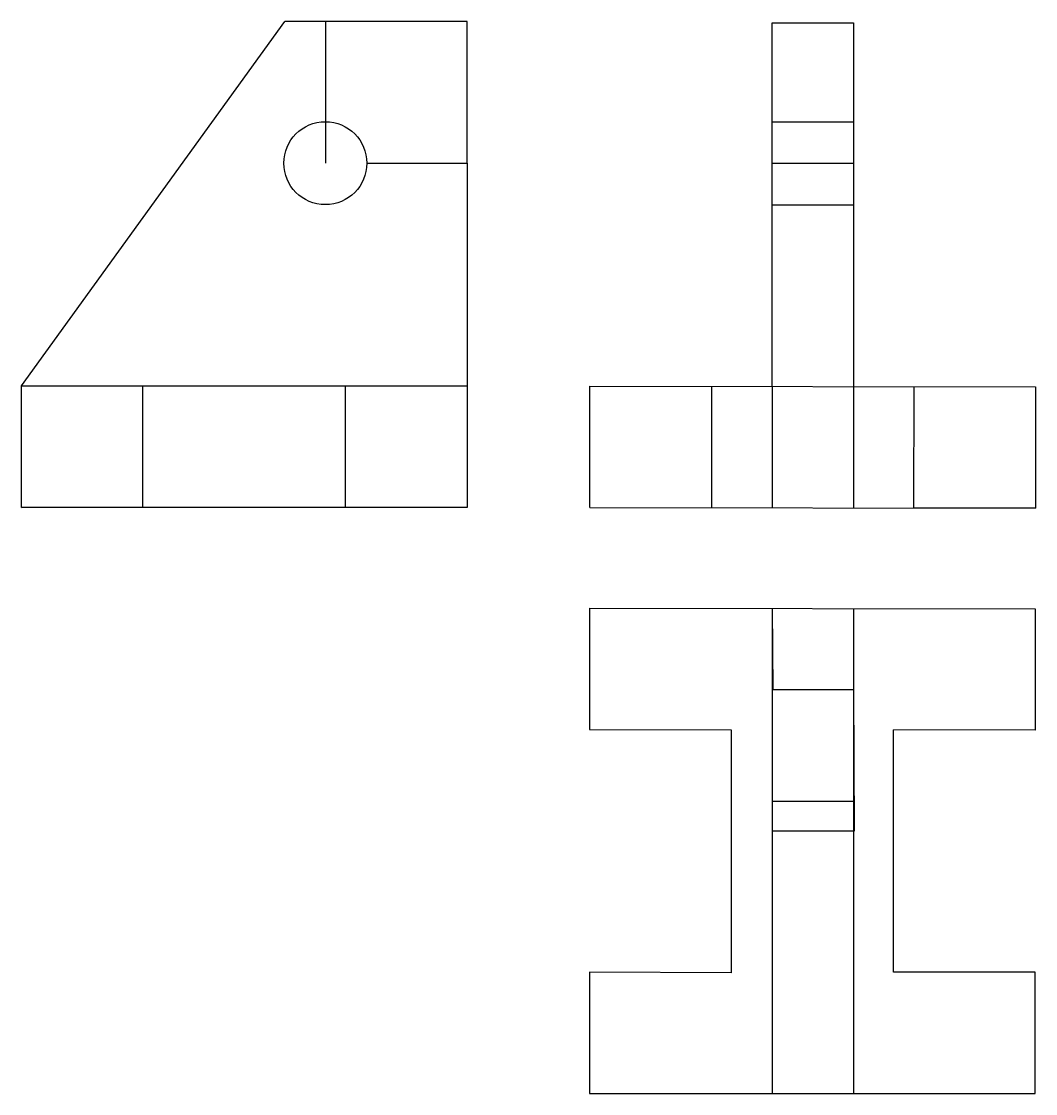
# Model space of a CAD drawing. Header units: inches. Extents: x -80 to 170, y -245 to 20.
import ezdxf

# ---------------------------------------------------------------- set-up
doc = ezdxf.new("R2010")
doc.units = ezdxf.units.IN
doc.header["$MEASUREMENT"] = 0

msp = doc.modelspace()

# ---------------------------------------------------------------- linework, layer by layer
for p, q in [((-79.92, -70.01), (-14.92, 19.99)), ((105.39, -70.12), (105.39, 19.68)), ((105.39, 19.68), (125.39, 19.68)), ((125.39, 19.68), (125.39, -70.22)), ((105.39, -4.78), (125.39, -4.78)), ((30.08, -15.01), (30.08, -100.01)), ((105.39, -15.01), (125.39, -15.01)), ((105.39, -25.27), (125.39, -25.27)), ((-79.92, -100.01), (-79.92, -70.01)), ((-79.92, -70.01), (30.08, -70.01)), ((-49.92, -99.98), (-49.92, -70.01)), ((0.08, -99.97), (0.08, -70.01)), ((60.32, -100.06), (60.36, -70.06)), ((60.36, -70.06), (170.36, -70.22)), ((90.39, -70.35), (90.35, -100.1)), ((90.39, -70.35), (90.39, -70.35)), ((105.39, -70.32), (105.39, -70.32)), ((105.39, -70.32), (105.39, -100.12)), ((125.39, -70.22), (125.39, -100.15)), ((140.32, -100.14), (140.39, -70.17)), ((170.36, -70.22), (170.32, -100.22)), ((-79.92, -100.01), (-49.92, -99.98)), ((30.08, -100.01), (-79.92, -100.01)), ((30.08, -100.01), (0.08, -99.97)), ((60.32, -100.06), (60.32, -100.06)), ((60.32, -100.06), (170.32, -100.22)), ((170.32, -100.22), (140.32, -100.14)), ((60.28, -124.9), (60.28, -124.9)), ((60.28, -124.9), (170.28, -125.06)), ((60.28, -124.9), (60.28, -154.9)), ((105.39, -124.96), (105.39, -244.78)), ((105.39, -124.96), (105.52, -144.96)), ((125.39, -124.99), (125.39, -244.78)), ((170.28, -125.06), (170.28, -155.06)), ((105.52, -144.96), (125.39, -144.96)), ((125.39, -144.96), (125.6, -179.96)), ((60.28, -154.9), (95.28, -154.98)), ((95.28, -154.98), (95.28, -154.98)), ((95.28, -154.98), (95.28, -214.98)), ((170.28, -155.06), (135.28, -154.94)), ((135.28, -154.94), (135.28, -154.94)), ((135.28, -214.78), (135.28, -154.94)), ((105.39, -172.55), (125.39, -172.55)), ((125.6, -179.96), (105.39, -179.96)), ((125.6, -179.96), (125.6, -179.96)), ((95.28, -214.98), (60.28, -214.78)), ((60.28, -214.78), (60.28, -244.78)), ((170.28, -214.78), (135.28, -214.78)), ((170.28, -244.78), (170.28, -214.78)), ((60.28, -244.78), (170.28, -244.78))]:
    msp.add_line(p, q)
for points in [[(-4.92, 19.99), (-14.92, 19.99)], [(5.32, -15.01), (30.08, -15.01), (30.08, 19.99), (-4.92, 19.99), (-4.92, -15.01)]]:
    msp.add_lwpolyline(points)
msp.add_circle((-4.92, -15.01), 10.24)

doc.saveas('drawing.dxf')
